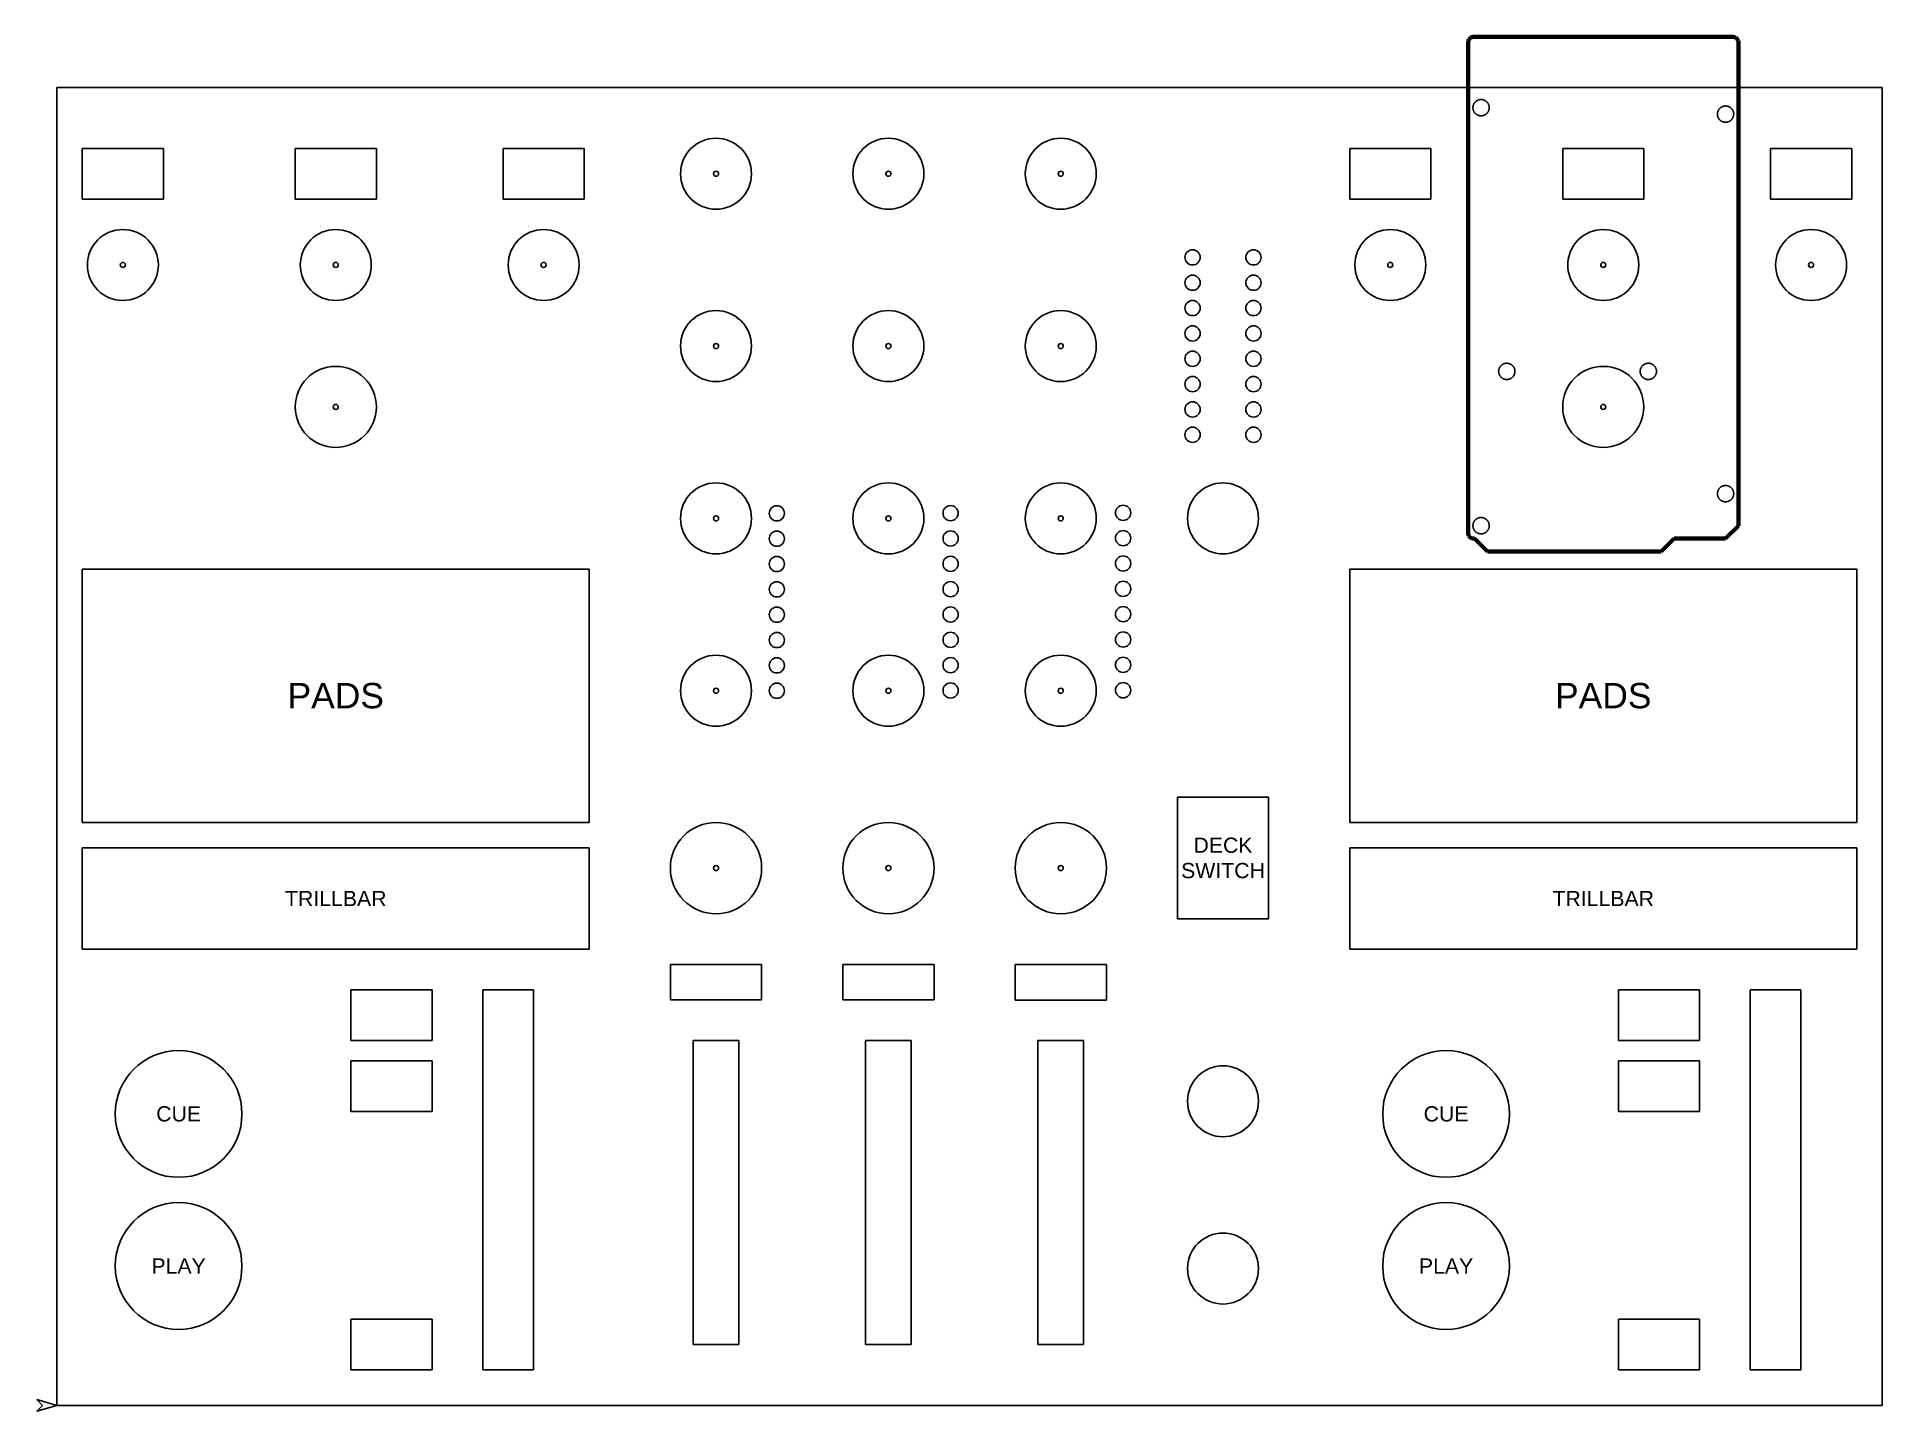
# Model space of a CAD drawing. Header units: millimetres. Extents: x -4 to 360, y -1 to 270.
import ezdxf

# ---------------------------------------------------------------- set-up
doc = ezdxf.new("R2010")
doc.units = ezdxf.units.MM
doc.layers.get('0').update_dxf_attribs({"lineweight": 25, "true_color": 0xffffff})
doc.layers.add('Incisione', color=5, linetype='Continuous', true_color=0x1710ff)
doc.layers.add('Taglio', color=22, linetype='Continuous', true_color=0xc0240f)
doc.layers.add('layer 1', color=7, linetype='Continuous', lineweight=25, true_color=0x000000)
doc.layers.add('layer 3', color=7, linetype='Continuous', lineweight=25, true_color=0x000000)
doc.styles.add('textstyle0', font='')
doc.styles.add('textstyle1', font='')
doc.styles.add('textstyle2', font='')
doc.styles.add('textstyle3', font='')
doc.styles.add('textstyle4', font='')
doc.styles.get('textstyle0').set_extended_font_data('Liberation Sans')
doc.styles.get('textstyle1').set_extended_font_data('Liberation Sans')
doc.styles.get('textstyle2').set_extended_font_data('Liberation Sans')
doc.styles.get('textstyle3').set_extended_font_data('Liberation Sans')
doc.styles.get('textstyle4').set_extended_font_data('Liberation Sans')

# ---------------------------------------------------------------- blocks, each defined once
blk = doc.blocks.new('leds')
at = {"layer": 'layer 1'}
for centre in [(0, 35), (0, 30), (0, 25), (0, 20), (0, 15), (0, 10), (0, 5), (0, 0)]:
    blk.add_circle(centre, 1.5, dxfattribs=at)
blk = doc.blocks.new('block 1')
at = {"layer": 'layer 1'}
for p, q in [((100, 50), (0, 50)), ((0, 50), (0, 0)), ((100, 0), (100, 50)), ((0, 0), (100, 0))]:
    blk.add_line(p, q, dxfattribs=at)
at = {"layer": 'layer 1', "insert": (50, 25), "char_height": 5, "attachment_point": 5, "style": 'textstyle0'}
blk.add_mtext('PADS', dxfattribs=at)
blk = doc.blocks.new('block trillbar')
at = {"layer": 'layer 1'}
for p, q in [((50, 10), (-50, 10)), ((-50, 10), (-50, -10)), ((50, -10), (50, 10)), ((-50, -10), (50, -10))]:
    blk.add_line(p, q, dxfattribs=at)
at = {"layer": 'layer 1', "insert": (0, 0), "char_height": 3, "attachment_point": 5, "style": 'textstyle1'}
blk.add_mtext('TRILLBAR', dxfattribs=at)
blk = doc.blocks.new('block deck')
at = {"layer": 'layer 1', "color": 30, "true_color": 0xff7f00}
for p, q in [((-84, 128), (-100, 128)), ((-100, 128), (-100, 118)), ((-84, 118), (-84, 128)), ((-42, 128), (-58, 128)), ((-58, 128), (-58, 118)), ((-42, 118), (-42, 128)), ((-1, 128), (-17, 128)), ((-17, 128), (-17, 118)), ((-1, 118), (-1, 128)), ((-100, 118), (-84, 118)), ((-58, 118), (-42, 118)), ((-17, 118), (-1, 118)), ((-31, -38), (-47, -38)), ((-47, -38), (-47, -48)), ((-31, -48), (-31, -38)), ((-47, -48), (-31, -48)), ((-31, -52), (-47, -52)), ((-47, -52), (-47, -62)), ((-31, -62), (-31, -52)), ((-47, -62), (-31, -62)), ((-31, -103), (-47, -103)), ((-47, -103), (-47, -113)), ((-31, -113), (-31, -103)), ((-47, -113), (-31, -113))]:
    blk.add_line(p, q, dxfattribs=at)
at = {"layer": 'layer 1', "color": 6, "true_color": 0xff00ff}
for p, q in [((-11, -38), (-21, -38)), ((-21, -38), (-21, -113)), ((-11, -113), (-11, -38)), ((-21, -113), (-11, -113))]:
    blk.add_line(p, q, dxfattribs=at)
at = {"layer": 'layer 1', "color": 6, "true_color": 0xff00ff, "flags": 128}
for points in [[(-42, 77, 1), (-58, 77, 1)], [(-49.5, 77, 1), (-50.5, 77, 1)]]:
    blk.add_lwpolyline(points, format="xyb", close=True, dxfattribs=at)
at = {"layer": 'layer 1', "color": 2, "true_color": 0xffff00}
for centre, radius in [((-92, 105), 7), ((-50, 105), 7), ((-9, 105), 7), ((-92, 105), 0.5), ((-50, 105), 0.5), ((-9, 105), 0.5)]:
    blk.add_circle(centre, radius, dxfattribs=at)
at = {"layer": 'layer 1', "color": 30, "true_color": 0xff7f00}
for centre in [(-81, -62.5), (-81, -92.5)]:
    blk.add_circle(centre, 12.5, dxfattribs=at)
at = {"layer": 'layer 1', "color": 6, "true_color": 0xff00ff}
blk.add_blockref('block 1', (-100, -5), dxfattribs=at)
at = {"layer": 'layer 1'}
blk.add_blockref('block trillbar', (-50, -20), dxfattribs=at)
at = {"layer": 'layer 1', "color": 30, "true_color": 0xff7f00, "char_height": 3, "attachment_point": 5}
for s, insert, style in [('CUE', (-81, -62.5), 'textstyle2'), ('PLAY', (-81, -92.5), 'textstyle3')]:
    blk.add_mtext(s, dxfattribs=dict(at, insert=insert, style=style))

msp = doc.modelspace()

# ---------------------------------------------------------------- linework, layer by layer
for p, q in [((0, 0), (0, 260)), ((0, 260), (360, 260)), ((360, 0), (360, 260)), ((0, 0), (360, 0))]:
    msp.add_line(p, q)
at = {"layer": 'Incisione', "lineweight": 158}
for points in [[(278.4, 269.26), (278.49, 269.49)], [(278.49, 269.49), (278.66, 269.7)], [(278.66, 269.7), (278.87, 269.87)], [(278.87, 269.87), (279.1, 269.96)], [(279.1, 269.96), (279.36, 270)], [(279.36, 270), (330.64, 270)], [(330.64, 270), (330.92, 269.96)], [(330.92, 269.96), (331.15, 269.87)], [(331.15, 269.87), (331.36, 269.7)], [(331.36, 269.7), (331.51, 269.49)], [(331.51, 269.49), (331.62, 269.26)], [(278.36, 269.01), (278.4, 269.26)], [(278.36, 172.01), (278.36, 269.01)], [(331.62, 269.26), (331.66, 269.01)], [(331.66, 269.01), (331.66, 173.56)], [(278.4, 171.76), (278.36, 172.01)], [(278.49, 171.5), (278.4, 171.76)], [(278.66, 171.29), (278.49, 171.5)], [(278.87, 171.14), (278.66, 171.29)], [(279.1, 171.04), (278.87, 171.14)], [(331.66, 173.56), (329.12, 171.02)], [(279.36, 171.02), (279.1, 171.04)], [(279.63, 171.02), (279.36, 171.02)], [(282.17, 168.48), (279.63, 171.02)], [(316.43, 168.48), (282.17, 168.48)], [(318.97, 171.02), (316.43, 168.48)], [(329.12, 171.02), (318.97, 171.02)]]:
    msp.add_lwpolyline(points, dxfattribs=at)
at = {"layer": 'layer 1', "color": 30, "true_color": 0xff7f00}
for p, q in [((239, 120), (221, 120)), ((221, 120), (221, 96)), ((239, 96), (239, 120)), ((221, 96), (239, 96)), ((139, 87), (121, 87)), ((121, 87), (121, 80)), ((139, 80), (139, 87)), ((173.03, 87), (155.03, 87)), ((155.03, 87), (155.03, 80)), ((173.03, 80), (173.03, 87)), ((207.02, 86.98), (189.02, 86.98)), ((189.02, 86.98), (189.02, 79.98)), ((207.02, 79.98), (207.02, 86.98)), ((121, 80), (139, 80)), ((155.03, 80), (173.03, 80)), ((189.02, 79.98), (207.02, 79.98))]:
    msp.add_line(p, q, dxfattribs=at)
at = {"layer": 'layer 1', "color": 2, "true_color": 0xffff00}
for p, q in [((134.5, 72), (125.5, 72)), ((125.5, 72), (125.5, 12)), ((134.5, 12), (134.5, 72)), ((168.5, 72), (159.5, 72)), ((159.5, 72), (159.5, 12)), ((168.5, 12), (168.5, 72)), ((202.5, 72), (193.5, 72)), ((193.5, 72), (193.5, 12)), ((202.5, 12), (202.5, 72)), ((125.5, 12), (134.5, 12)), ((159.5, 12), (168.5, 12)), ((193.5, 12), (202.5, 12))]:
    msp.add_line(p, q, dxfattribs=at)
for centre, radius in [((130, 243), 7), ((164, 243), 7), ((198, 243), 7), ((130, 243), 0.5), ((164, 243), 0.5), ((198, 243), 0.5), ((130, 209), 7), ((164, 209), 7), ((198, 209), 7), ((130, 209), 0.5), ((164, 209), 0.5), ((198, 209), 0.5), ((130, 175), 7), ((164, 175), 7), ((198, 175), 7), ((230, 175), 7), ((130, 175), 0.5), ((164, 175), 0.5), ((198, 175), 0.5), ((130, 141), 7), ((164, 141), 7), ((198, 141), 7), ((130, 141), 0.5), ((164, 141), 0.5), ((198, 141), 0.5), ((130, 106), 9), ((164, 106), 9), ((198, 106), 9), ((130, 106), 0.5), ((164, 106), 0.5), ((198, 106), 0.5), ((230, 60), 7), ((230, 27), 7)]:
    msp.add_circle(centre, radius, dxfattribs=at)
at = {"layer": 'layer 3', "color": 7, "true_color": 0x000000, "flags": 128}
msp.add_lwpolyline([(-2.82, 0), (-3.95, -1.13), (0, 0), (-3.95, 1.13), (-2.82, 0)], dxfattribs=at)
at = {"layer": 'Taglio'}
for points in [[(280.9, 254.43), (280.96, 254.43), (281.01, 254.43), (281.07, 254.44), (281.12, 254.44), (281.18, 254.45), (281.23, 254.46), (281.29, 254.47), (281.34, 254.49), (281.39, 254.5), (281.45, 254.52), (281.5, 254.54), (281.55, 254.56), (281.6, 254.59), (281.65, 254.61), (281.7, 254.64), (281.75, 254.67), (281.79, 254.7), (281.84, 254.73), (281.88, 254.76), (281.93, 254.8), (281.97, 254.83), (282.01, 254.87), (282.05, 254.91), (282.09, 254.95), (282.12, 254.99), (282.16, 255.04), (282.19, 255.08), (282.23, 255.13), (282.26, 255.17), (282.29, 255.22), (282.31, 255.27), (282.34, 255.32), (282.36, 255.37), (282.39, 255.42), (282.41, 255.47), (282.42, 255.52), (282.44, 255.58), (282.46, 255.63), (282.47, 255.68), (282.48, 255.74), (282.49, 255.79), (282.5, 255.85), (282.5, 255.91), (282.51, 255.96), (282.51, 256.02), (282.51, 256.07), (282.51, 256.13), (282.5, 256.18), (282.49, 256.24), (282.49, 256.29), (282.48, 256.35), (282.47, 256.4), (282.45, 256.46), (282.44, 256.51), (282.42, 256.56), (282.4, 256.62), (282.38, 256.67), (282.36, 256.72), (282.33, 256.77), (282.3, 256.82), (282.28, 256.87), (282.25, 256.91), (282.22, 256.96), (282.18, 257), (282.15, 257.05), (282.11, 257.09), (282.08, 257.13), (282.04, 257.17), (282, 257.21), (281.96, 257.25), (281.91, 257.28), (281.87, 257.32), (281.82, 257.35), (281.78, 257.38), (281.73, 257.41), (281.68, 257.44), (281.63, 257.47), (281.58, 257.49), (281.53, 257.51), (281.48, 257.53), (281.43, 257.55), (281.38, 257.57), (281.32, 257.59), (281.27, 257.6), (281.21, 257.61), (281.16, 257.62), (281.1, 257.63), (281.05, 257.64), (280.99, 257.64), (280.94, 257.64), (280.88, 257.64), (280.83, 257.64), (280.77, 257.64), (280.71, 257.63), (280.66, 257.62), (280.6, 257.62), (280.55, 257.6), (280.5, 257.59), (280.44, 257.58), (280.39, 257.56), (280.34, 257.54), (280.28, 257.52), (280.23, 257.5), (280.18, 257.47), (280.13, 257.45), (280.08, 257.42), (280.04, 257.39), (279.99, 257.36), (279.95, 257.33), (279.9, 257.3), (279.86, 257.26), (279.82, 257.22), (279.78, 257.19), (279.74, 257.15), (279.7, 257.1), (279.66, 257.06), (279.63, 257.02), (279.59, 256.97), (279.56, 256.93), (279.53, 256.88), (279.5, 256.83), (279.48, 256.78), (279.45, 256.74), (279.43, 256.68), (279.41, 256.63), (279.39, 256.58), (279.37, 256.53), (279.35, 256.48), (279.34, 256.42), (279.33, 256.37), (279.32, 256.31), (279.31, 256.26), (279.3, 256.2), (279.3, 256.15), (279.29, 256.09), (279.29, 256.03)], [(279.29, 256.03), (279.29, 255.98), (279.3, 255.92), (279.3, 255.87), (279.31, 255.81), (279.32, 255.76), (279.33, 255.7), (279.34, 255.65), (279.35, 255.59), (279.37, 255.54), (279.39, 255.48), (279.41, 255.43), (279.43, 255.38), (279.45, 255.33), (279.48, 255.28), (279.51, 255.23), (279.54, 255.18), (279.57, 255.14), (279.6, 255.09), (279.63, 255.04), (279.67, 255), (279.7, 254.96), (279.74, 254.92), (279.78, 254.88), (279.82, 254.84), (279.87, 254.8), (279.91, 254.77), (279.95, 254.73), (280, 254.7), (280.05, 254.67), (280.1, 254.64), (280.14, 254.62), (280.19, 254.59), (280.25, 254.57), (280.3, 254.54), (280.35, 254.52), (280.4, 254.51), (280.46, 254.49), (280.51, 254.47), (280.57, 254.46), (280.62, 254.45), (280.68, 254.44), (280.73, 254.44), (280.79, 254.43), (280.84, 254.43), (280.9, 254.43)], [(329.12, 253.16), (329.18, 253.16), (329.23, 253.16), (329.29, 253.17), (329.34, 253.17), (329.4, 253.18), (329.45, 253.19), (329.51, 253.2), (329.56, 253.22), (329.61, 253.23), (329.67, 253.25), (329.72, 253.27), (329.77, 253.29), (329.82, 253.32), (329.87, 253.34), (329.92, 253.37), (329.97, 253.4), (330.01, 253.43), (330.06, 253.46), (330.11, 253.49), (330.15, 253.53), (330.19, 253.56), (330.23, 253.6), (330.27, 253.64), (330.31, 253.68), (330.35, 253.72), (330.38, 253.77), (330.42, 253.81), (330.45, 253.86), (330.48, 253.9), (330.51, 253.95), (330.54, 254), (330.56, 254.05), (330.58, 254.1), (330.61, 254.15), (330.63, 254.2), (330.65, 254.25), (330.66, 254.31), (330.68, 254.36), (330.69, 254.42), (330.7, 254.47), (330.71, 254.52), (330.72, 254.58), (330.72, 254.64), (330.73, 254.69), (330.73, 254.75), (330.73, 254.8), (330.73, 254.86), (330.72, 254.91), (330.72, 254.97), (330.71, 255.02), (330.7, 255.08), (330.69, 255.13), (330.67, 255.19), (330.66, 255.24), (330.64, 255.29), (330.62, 255.35), (330.6, 255.4), (330.58, 255.45), (330.55, 255.5), (330.53, 255.55), (330.5, 255.6), (330.47, 255.64), (330.44, 255.69), (330.4, 255.73), (330.37, 255.78), (330.33, 255.82), (330.3, 255.86), (330.26, 255.9), (330.22, 255.94), (330.18, 255.98), (330.13, 256.01), (330.09, 256.05), (330.05, 256.08), (330, 256.11), (329.95, 256.14), (329.9, 256.17), (329.85, 256.2), (329.8, 256.22), (329.75, 256.24), (329.7, 256.26), (329.65, 256.28), (329.6, 256.3), (329.54, 256.32), (329.49, 256.33), (329.44, 256.34), (329.38, 256.35), (329.33, 256.36), (329.27, 256.37), (329.21, 256.37), (329.16, 256.37), (329.1, 256.37), (329.05, 256.37), (328.99, 256.37), (328.94, 256.36), (328.88, 256.36), (328.83, 256.35), (328.77, 256.33), (328.72, 256.32), (328.66, 256.31), (328.61, 256.29), (328.56, 256.27), (328.51, 256.25), (328.45, 256.23), (328.4, 256.2), (328.36, 256.18), (328.31, 256.15), (328.26, 256.12), (328.21, 256.09), (328.17, 256.06), (328.12, 256.03), (328.08, 255.99), (328.04, 255.95), (328, 255.92), (327.96, 255.88), (327.92, 255.83), (327.88, 255.79), (327.85, 255.75), (327.82, 255.7), (327.78, 255.66), (327.75, 255.61), (327.73, 255.56), (327.7, 255.52), (327.67, 255.47), (327.65, 255.41), (327.63, 255.36), (327.61, 255.31), (327.59, 255.26), (327.57, 255.21), (327.56, 255.15), (327.55, 255.1), (327.54, 255.04), (327.53, 254.99), (327.52, 254.93), (327.52, 254.88), (327.51, 254.82), (327.51, 254.77)], [(327.51, 254.77), (327.51, 254.71), (327.52, 254.65), (327.52, 254.6), (327.53, 254.54), (327.54, 254.49), (327.55, 254.43), (327.56, 254.38), (327.58, 254.32), (327.59, 254.27), (327.61, 254.22), (327.63, 254.16), (327.65, 254.11), (327.68, 254.06), (327.7, 254.01), (327.73, 253.96), (327.76, 253.91), (327.79, 253.87), (327.82, 253.82), (327.85, 253.78), (327.89, 253.73), (327.93, 253.69), (327.96, 253.65), (328, 253.61), (328.05, 253.57), (328.09, 253.53), (328.13, 253.5), (328.18, 253.46), (328.22, 253.43), (328.27, 253.4), (328.32, 253.37), (328.37, 253.35), (328.42, 253.32), (328.47, 253.3), (328.52, 253.27), (328.57, 253.25), (328.62, 253.24), (328.68, 253.22), (328.73, 253.21), (328.79, 253.19), (328.84, 253.18), (328.9, 253.17), (328.95, 253.17), (329.01, 253.16), (329.07, 253.16), (329.12, 253.16)], [(285.98, 202.4), (286.03, 202.4), (286.09, 202.4), (286.14, 202.41), (286.2, 202.41), (286.26, 202.42), (286.31, 202.43), (286.36, 202.44), (286.42, 202.46), (286.47, 202.47), (286.52, 202.49), (286.58, 202.51), (286.63, 202.53), (286.68, 202.56), (286.73, 202.58), (286.78, 202.61), (286.82, 202.64), (286.87, 202.67), (286.92, 202.7), (286.96, 202.73), (287.01, 202.77), (287.05, 202.8), (287.09, 202.84), (287.13, 202.88), (287.17, 202.92), (287.2, 202.96), (287.24, 203.01), (287.27, 203.05), (287.3, 203.1), (287.34, 203.14), (287.36, 203.19), (287.39, 203.24), (287.42, 203.29), (287.44, 203.34), (287.46, 203.39), (287.48, 203.44), (287.5, 203.49), (287.52, 203.55), (287.53, 203.6), (287.55, 203.65), (287.56, 203.71), (287.57, 203.76), (287.58, 203.82), (287.58, 203.87), (287.58, 203.93), (287.59, 203.99), (287.59, 204.04), (287.58, 204.1), (287.58, 204.15), (287.57, 204.21), (287.57, 204.26), (287.56, 204.32), (287.54, 204.37), (287.53, 204.43), (287.51, 204.48), (287.5, 204.53), (287.48, 204.59), (287.46, 204.64), (287.43, 204.69), (287.41, 204.74), (287.38, 204.79), (287.35, 204.84), (287.33, 204.88), (287.29, 204.93), (287.26, 204.97), (287.23, 205.02), (287.19, 205.06), (287.15, 205.1), (287.11, 205.14), (287.07, 205.18), (287.03, 205.22), (286.99, 205.25), (286.95, 205.29), (286.9, 205.32), (286.86, 205.35), (286.81, 205.38), (286.76, 205.41), (286.71, 205.44), (286.66, 205.46), (286.61, 205.48), (286.56, 205.5), (286.51, 205.52), (286.45, 205.54), (286.4, 205.56), (286.35, 205.57), (286.29, 205.58), (286.24, 205.59), (286.18, 205.6), (286.13, 205.61), (286.07, 205.61), (286.02, 205.61), (285.96, 205.61), (285.9, 205.61), (285.85, 205.61), (285.79, 205.6), (285.74, 205.59), (285.68, 205.59), (285.63, 205.57), (285.57, 205.56), (285.52, 205.55), (285.47, 205.53), (285.41, 205.51), (285.36, 205.49), (285.31, 205.47), (285.26, 205.44), (285.21, 205.42), (285.16, 205.39), (285.12, 205.36), (285.07, 205.33), (285.02, 205.3), (284.98, 205.27), (284.94, 205.23), (284.89, 205.19), (284.85, 205.15), (284.81, 205.12), (284.78, 205.07), (284.74, 205.03), (284.71, 204.99), (284.67, 204.94), (284.64, 204.9), (284.61, 204.85), (284.58, 204.8), (284.56, 204.75), (284.53, 204.7), (284.51, 204.65), (284.49, 204.6), (284.47, 204.55), (284.45, 204.5), (284.43, 204.44), (284.42, 204.39), (284.4, 204.34), (284.39, 204.28), (284.39, 204.23), (284.38, 204.17), (284.37, 204.12), (284.37, 204.06), (284.37, 204)], [(284.37, 204), (284.37, 203.95), (284.37, 203.89), (284.38, 203.84), (284.39, 203.78), (284.39, 203.73), (284.4, 203.67), (284.42, 203.62), (284.43, 203.56), (284.45, 203.51), (284.47, 203.45), (284.49, 203.4), (284.51, 203.35), (284.53, 203.3), (284.56, 203.25), (284.59, 203.2), (284.61, 203.15), (284.64, 203.11), (284.68, 203.06), (284.71, 203.01), (284.75, 202.97), (284.78, 202.93), (284.82, 202.89), (284.86, 202.85), (284.9, 202.81), (284.94, 202.77), (284.99, 202.74), (285.03, 202.7), (285.08, 202.67), (285.13, 202.64), (285.17, 202.61), (285.22, 202.58), (285.27, 202.56), (285.32, 202.54), (285.38, 202.51), (285.43, 202.49), (285.48, 202.48), (285.53, 202.46), (285.59, 202.44), (285.64, 202.43), (285.7, 202.42), (285.75, 202.41), (285.81, 202.41), (285.87, 202.4), (285.92, 202.4), (285.98, 202.4)], [(313.89, 202.4), (313.94, 202.4), (314, 202.4), (314.05, 202.41), (314.11, 202.41), (314.16, 202.42), (314.22, 202.43), (314.27, 202.44), (314.33, 202.46), (314.38, 202.47), (314.43, 202.49), (314.49, 202.51), (314.54, 202.53), (314.59, 202.56), (314.64, 202.58), (314.69, 202.61), (314.73, 202.64), (314.78, 202.67), (314.83, 202.7), (314.87, 202.73), (314.91, 202.77), (314.96, 202.8), (315, 202.84), (315.04, 202.88), (315.08, 202.92), (315.11, 202.96), (315.15, 203.01), (315.18, 203.05), (315.21, 203.1), (315.24, 203.14), (315.27, 203.19), (315.3, 203.24), (315.33, 203.29), (315.35, 203.34), (315.37, 203.39), (315.39, 203.44), (315.41, 203.49), (315.43, 203.55), (315.44, 203.6), (315.46, 203.65), (315.47, 203.71), (315.48, 203.76), (315.48, 203.82), (315.49, 203.87), (315.49, 203.93), (315.49, 203.99), (315.49, 204.04), (315.49, 204.1), (315.49, 204.15), (315.48, 204.21), (315.47, 204.26), (315.46, 204.32), (315.45, 204.37), (315.44, 204.43), (315.42, 204.48), (315.41, 204.53), (315.39, 204.59), (315.37, 204.64), (315.34, 204.69), (315.32, 204.74), (315.29, 204.79), (315.26, 204.84), (315.23, 204.88), (315.2, 204.93), (315.17, 204.97), (315.14, 205.02), (315.1, 205.06), (315.06, 205.1), (315.02, 205.14), (314.98, 205.18), (314.94, 205.22), (314.9, 205.25), (314.86, 205.29), (314.81, 205.32), (314.76, 205.35), (314.72, 205.38), (314.67, 205.41), (314.62, 205.44), (314.57, 205.46), (314.52, 205.48), (314.47, 205.5), (314.42, 205.52), (314.36, 205.54), (314.31, 205.56), (314.26, 205.57), (314.2, 205.58), (314.15, 205.59), (314.09, 205.6), (314.04, 205.61), (313.98, 205.61), (313.92, 205.61), (313.87, 205.61), (313.81, 205.61), (313.76, 205.61), (313.7, 205.6), (313.65, 205.59), (313.59, 205.59), (313.54, 205.57), (313.48, 205.56), (313.43, 205.55), (313.38, 205.53), (313.32, 205.51), (313.27, 205.49), (313.22, 205.47), (313.17, 205.44), (313.12, 205.42), (313.07, 205.39), (313.02, 205.36), (312.98, 205.33), (312.93, 205.3), (312.89, 205.27), (312.85, 205.23), (312.8, 205.19), (312.76, 205.15), (312.72, 205.12), (312.69, 205.07), (312.65, 205.03), (312.61, 204.99), (312.58, 204.94), (312.55, 204.9), (312.52, 204.85), (312.49, 204.8), (312.46, 204.75), (312.44, 204.7), (312.42, 204.65), (312.39, 204.6), (312.37, 204.55), (312.36, 204.5), (312.34, 204.44), (312.33, 204.39), (312.31, 204.34), (312.3, 204.28), (312.29, 204.23), (312.29, 204.17), (312.28, 204.12), (312.28, 204.06), (312.28, 204)], [(312.28, 204), (312.28, 203.95), (312.28, 203.89), (312.29, 203.84), (312.29, 203.78), (312.3, 203.73), (312.31, 203.67), (312.33, 203.62), (312.34, 203.56), (312.36, 203.51), (312.38, 203.45), (312.4, 203.4), (312.42, 203.35), (312.44, 203.3), (312.47, 203.25), (312.49, 203.2), (312.52, 203.15), (312.55, 203.11), (312.59, 203.06), (312.62, 203.01), (312.65, 202.97), (312.69, 202.93), (312.73, 202.89), (312.77, 202.85), (312.81, 202.81), (312.85, 202.77), (312.9, 202.74), (312.94, 202.7), (312.99, 202.67), (313.03, 202.64), (313.08, 202.61), (313.13, 202.58), (313.18, 202.56), (313.23, 202.54), (313.28, 202.51), (313.34, 202.49), (313.39, 202.48), (313.44, 202.46), (313.5, 202.44), (313.55, 202.43), (313.61, 202.42), (313.66, 202.41), (313.72, 202.41), (313.77, 202.4), (313.83, 202.4), (313.89, 202.4)], [(329.12, 178.27), (329.18, 178.28), (329.23, 178.28), (329.29, 178.28), (329.34, 178.29), (329.4, 178.3), (329.45, 178.31), (329.51, 178.32), (329.56, 178.34), (329.61, 178.35), (329.67, 178.37), (329.72, 178.39), (329.77, 178.41), (329.82, 178.44), (329.87, 178.46), (329.92, 178.49), (329.97, 178.52), (330.01, 178.55), (330.06, 178.58), (330.11, 178.61), (330.15, 178.65), (330.19, 178.68), (330.23, 178.72), (330.27, 178.76), (330.31, 178.8), (330.35, 178.84), (330.38, 178.88), (330.42, 178.93), (330.45, 178.97), (330.48, 179.02), (330.51, 179.07), (330.54, 179.12), (330.56, 179.17), (330.58, 179.22), (330.61, 179.27), (330.63, 179.32), (330.65, 179.37), (330.66, 179.43), (330.68, 179.48), (330.69, 179.53), (330.7, 179.59), (330.71, 179.64), (330.72, 179.7), (330.72, 179.75), (330.73, 179.81), (330.73, 179.86), (330.73, 179.92), (330.73, 179.98), (330.72, 180.03), (330.72, 180.09), (330.71, 180.14), (330.7, 180.2), (330.69, 180.25), (330.67, 180.31), (330.66, 180.36), (330.64, 180.41), (330.62, 180.46), (330.6, 180.52), (330.58, 180.57), (330.55, 180.62), (330.53, 180.67), (330.5, 180.71), (330.47, 180.76), (330.44, 180.81), (330.4, 180.85), (330.37, 180.9), (330.33, 180.94), (330.3, 180.98), (330.26, 181.02), (330.22, 181.06), (330.18, 181.1), (330.13, 181.13), (330.09, 181.17), (330.05, 181.2), (330, 181.23), (329.95, 181.26), (329.9, 181.29), (329.85, 181.31), (329.8, 181.34), (329.75, 181.36), (329.7, 181.38), (329.65, 181.4), (329.6, 181.42), (329.54, 181.43), (329.49, 181.45), (329.44, 181.46), (329.38, 181.47), (329.33, 181.48), (329.27, 181.48), (329.21, 181.49), (329.16, 181.49), (329.1, 181.49), (329.05, 181.49), (328.99, 181.49), (328.94, 181.48), (328.88, 181.47), (328.83, 181.46), (328.77, 181.45), (328.72, 181.44), (328.66, 181.42), (328.61, 181.41), (328.56, 181.39), (328.51, 181.37), (328.45, 181.35), (328.4, 181.32), (328.36, 181.3), (328.31, 181.27), (328.26, 181.24), (328.21, 181.21), (328.17, 181.18), (328.12, 181.14), (328.08, 181.11), (328.04, 181.07), (328, 181.03), (327.96, 180.99), (327.92, 180.95), (327.88, 180.91), (327.85, 180.87), (327.82, 180.82), (327.78, 180.78), (327.75, 180.73), (327.73, 180.68), (327.7, 180.63), (327.67, 180.58), (327.65, 180.53), (327.63, 180.48), (327.61, 180.43), (327.59, 180.38), (327.57, 180.32), (327.56, 180.27), (327.55, 180.21), (327.54, 180.16), (327.53, 180.11), (327.52, 180.05), (327.52, 179.99), (327.51, 179.94), (327.51, 179.88)], [(327.51, 179.88), (327.51, 179.83), (327.52, 179.77), (327.52, 179.71), (327.53, 179.66), (327.54, 179.6), (327.55, 179.55), (327.56, 179.49), (327.58, 179.44), (327.59, 179.39), (327.61, 179.33), (327.63, 179.28), (327.65, 179.23), (327.68, 179.18), (327.7, 179.13), (327.73, 179.08), (327.76, 179.03), (327.79, 178.98), (327.82, 178.94), (327.85, 178.89), (327.89, 178.85), (327.93, 178.81), (327.96, 178.77), (328, 178.73), (328.05, 178.69), (328.09, 178.65), (328.13, 178.62), (328.18, 178.58), (328.22, 178.55), (328.27, 178.52), (328.32, 178.49), (328.37, 178.46), (328.42, 178.44), (328.47, 178.41), (328.52, 178.39), (328.57, 178.37), (328.62, 178.35), (328.68, 178.34), (328.73, 178.32), (328.79, 178.31), (328.84, 178.3), (328.9, 178.29), (328.95, 178.28), (329.01, 178.28), (329.07, 178.28), (329.12, 178.27)], [(280.9, 171.95), (280.96, 171.95), (281.01, 171.95), (281.07, 171.96), (281.12, 171.96), (281.18, 171.97), (281.23, 171.98), (281.29, 172), (281.34, 172.01), (281.39, 172.03), (281.45, 172.04), (281.5, 172.06), (281.55, 172.09), (281.6, 172.11), (281.65, 172.13), (281.7, 172.16), (281.75, 172.19), (281.79, 172.22), (281.84, 172.25), (281.88, 172.28), (281.93, 172.32), (281.97, 172.36), (282.01, 172.39), (282.05, 172.43), (282.09, 172.47), (282.12, 172.51), (282.16, 172.56), (282.19, 172.6), (282.23, 172.65), (282.26, 172.69), (282.29, 172.74), (282.31, 172.79), (282.34, 172.84), (282.36, 172.89), (282.39, 172.94), (282.41, 172.99), (282.42, 173.05), (282.44, 173.1), (282.46, 173.15), (282.47, 173.21), (282.48, 173.26), (282.49, 173.32), (282.5, 173.37), (282.5, 173.43), (282.51, 173.48), (282.51, 173.54), (282.51, 173.59), (282.51, 173.65), (282.5, 173.7), (282.49, 173.76), (282.49, 173.82), (282.48, 173.87), (282.47, 173.92), (282.45, 173.98), (282.44, 174.03), (282.42, 174.09), (282.4, 174.14), (282.38, 174.19), (282.36, 174.24), (282.33, 174.29), (282.3, 174.34), (282.28, 174.39), (282.25, 174.43), (282.22, 174.48), (282.18, 174.53), (282.15, 174.57), (282.11, 174.61), (282.08, 174.65), (282.04, 174.69), (282, 174.73), (281.96, 174.77), (281.91, 174.81), (281.87, 174.84), (281.82, 174.87), (281.78, 174.9), (281.73, 174.93), (281.68, 174.96), (281.63, 174.99), (281.58, 175.01), (281.53, 175.03), (281.48, 175.06), (281.43, 175.08), (281.38, 175.09), (281.32, 175.11), (281.27, 175.12), (281.21, 175.13), (281.16, 175.14), (281.1, 175.15), (281.05, 175.16), (280.99, 175.16), (280.94, 175.16), (280.88, 175.16), (280.83, 175.16), (280.77, 175.16), (280.71, 175.15), (280.66, 175.15), (280.6, 175.14), (280.55, 175.13), (280.5, 175.11), (280.44, 175.1), (280.39, 175.08), (280.34, 175.06), (280.28, 175.04), (280.23, 175.02), (280.18, 175), (280.13, 174.97), (280.08, 174.94), (280.04, 174.91), (279.99, 174.88), (279.95, 174.85), (279.9, 174.82), (279.86, 174.78), (279.82, 174.74), (279.78, 174.71), (279.74, 174.67), (279.7, 174.63), (279.66, 174.58), (279.63, 174.54), (279.59, 174.5), (279.56, 174.45), (279.53, 174.4), (279.5, 174.36), (279.48, 174.31), (279.45, 174.26), (279.43, 174.21), (279.41, 174.15), (279.39, 174.1), (279.37, 174.05), (279.35, 174), (279.34, 173.94), (279.33, 173.89), (279.32, 173.83), (279.31, 173.78), (279.3, 173.72), (279.3, 173.67), (279.29, 173.61), (279.29, 173.56)], [(279.29, 173.56), (279.29, 173.5), (279.3, 173.44), (279.3, 173.39), (279.31, 173.33), (279.32, 173.28), (279.33, 173.22), (279.34, 173.17), (279.35, 173.11), (279.37, 173.06), (279.39, 173.01), (279.41, 172.95), (279.43, 172.9), (279.45, 172.85), (279.48, 172.8), (279.51, 172.75), (279.54, 172.7), (279.57, 172.66), (279.6, 172.61), (279.63, 172.57), (279.67, 172.52), (279.7, 172.48), (279.74, 172.44), (279.78, 172.4), (279.82, 172.36), (279.87, 172.32), (279.91, 172.29), (279.95, 172.26), (280, 172.22), (280.05, 172.19), (280.1, 172.16), (280.14, 172.14), (280.19, 172.11), (280.25, 172.09), (280.3, 172.07), (280.35, 172.05), (280.4, 172.03), (280.46, 172.01), (280.51, 172), (280.57, 171.98), (280.62, 171.97), (280.68, 171.96), (280.73, 171.96), (280.79, 171.95), (280.84, 171.95), (280.9, 171.95)]]:
    msp.add_lwpolyline(points, dxfattribs=at)

# ---------------------------------------------------------------- block references
at = {"layer": 'layer 1'}
for p in [(105, 120), (355, 120)]:
    msp.add_blockref('block deck', p, dxfattribs=at)
at = {"layer": 'layer 1', "color": 2, "true_color": 0xffff00}
for p in [(224, 191.5), (236, 191.5), (142, 141), (176.27, 141.04), (210.29, 141.1)]:
    msp.add_blockref('leds', p, dxfattribs=at)

# ---------------------------------------------------------------- texts
at = {"layer": 'layer 1', "color": 30, "true_color": 0xff7f00, "insert": (230, 108), "char_height": 3, "attachment_point": 5, "style": 'textstyle4'}
msp.add_mtext('DECK\\PSWITCH', dxfattribs=at)

doc.saveas('drawing.dxf')
